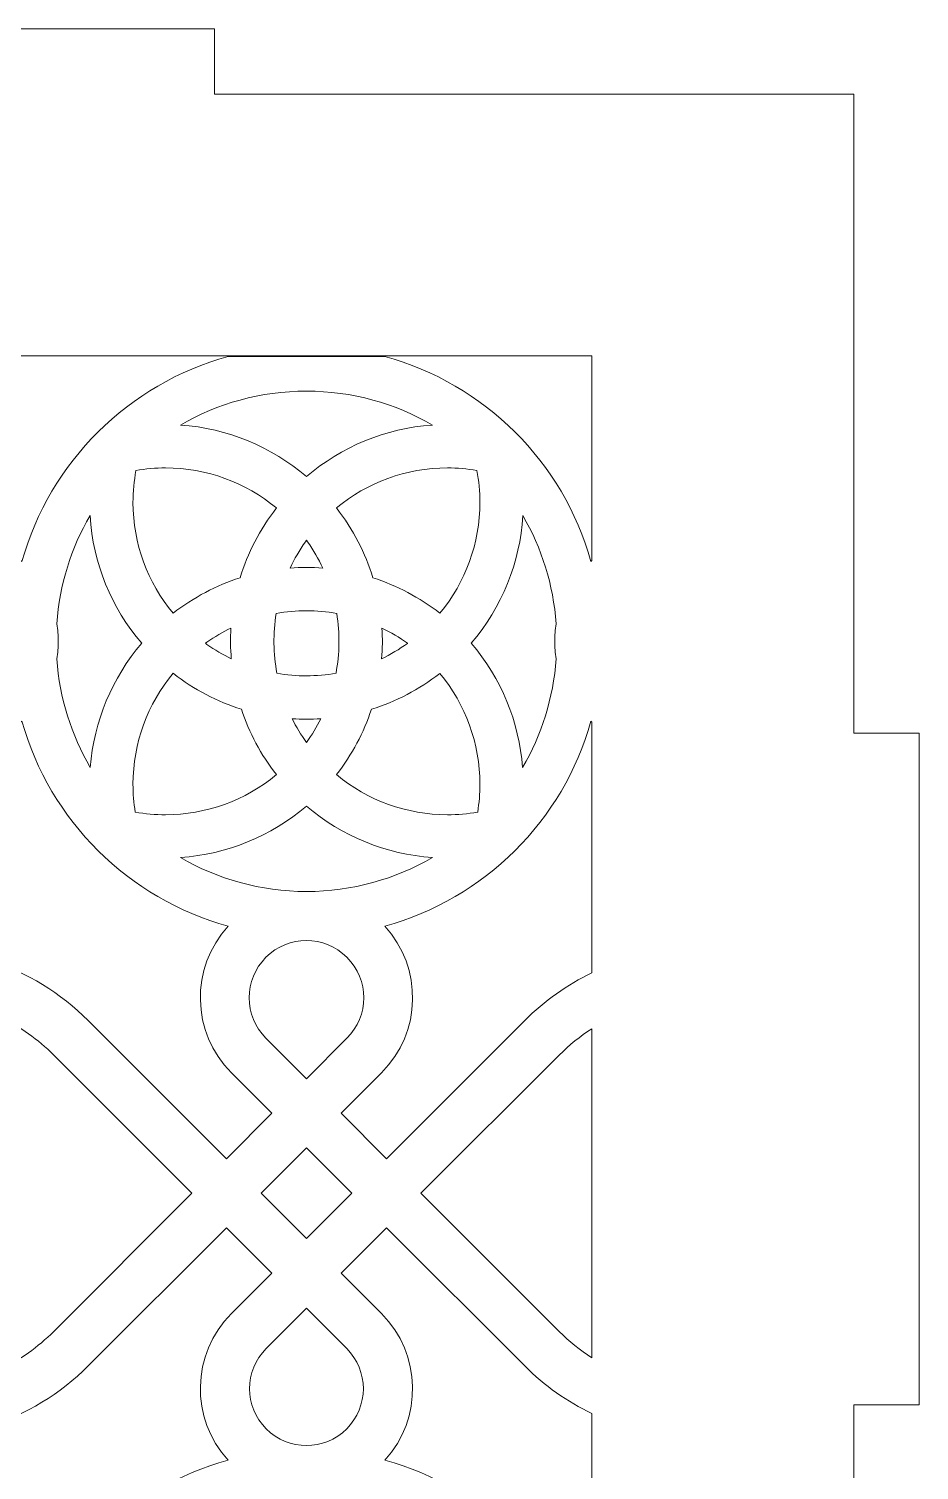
# Model space of a CAD drawing. Header units: millimetres. Extents: x 6 to 316, y -165 to 165.
# Drawn here: x 121.9 to 162.7, y -74.1 to -8 of the extents above; entities that cross this region are included whole.
import ezdxf

# ---------------------------------------------------------------- set-up
doc = ezdxf.new("R2010")
doc.units = ezdxf.units.MM
doc.header["$MEASUREMENT"] = 0
doc.layers.add('Camada 1', color=7, linetype='Continuous')

msp = doc.modelspace()

# ---------------------------------------------------------------- linework, layer by layer
at = {"layer": 'Camada 1', "color": 250, "lineweight": 20}
for points, knots in [([(130.3659, -162), (130.3659, -162), (159.6659, -162), (159.6659, -162), (159.6659, -162), (159.6659, -162), (159.6659, -132.7), (159.6659, -132.7), (159.6659, -132.7), (159.6659, -132.7), (162.6659, -132.7), (162.6659, -132.7), (162.6659, -132.7), (162.6659, -132.7), (162.6659, -101.9), (162.6659, -101.9), (162.6659, -101.9), (162.6659, -101.9), (159.6659, -101.9), (159.6659, -101.9), (159.6659, -101.9), (159.6659, -101.9), (159.6659, -71.1), (159.6659, -71.1), (159.6659, -71.1), (159.6659, -71.1), (162.6659, -71.1), (162.6659, -71.1), (162.6659, -71.1), (162.6659, -71.1), (162.6659, -40.3), (162.6659, -40.3), (162.6659, -40.3), (162.6659, -40.3), (159.6659, -40.3), (159.6659, -40.3), (159.6659, -40.3), (159.6659, -40.3), (159.6659, -11), (159.6659, -11), (159.6659, -11), (159.6659, -11), (130.3659, -11), (130.3659, -11), (130.3659, -11), (130.3659, -11), (130.3659, -8), (130.3659, -8), (130.3659, -8), (130.3659, -8), (99.5659, -8), (99.5659, -8), (99.5659, -8), (99.5659, -8), (99.5659, -11), (99.5659, -11), (99.5659, -11), (99.5659, -11), (68.7659, -11), (68.7659, -11), (68.7659, -11), (68.7659, -11), (68.7659, -8), (68.7659, -8), (68.7659, -8), (68.7659, -8), (37.9659, -8), (37.9659, -8), (37.9659, -8), (37.9659, -8), (37.9659, -11), (37.9659, -11), (37.9659, -11), (37.9659, -11), (8.6659, -11), (8.6659, -11), (8.6659, -11), (8.6659, -11), (8.6659, -40.3), (8.6659, -40.3), (8.6659, -40.3), (8.6659, -40.3), (5.6659, -40.3), (5.6659, -40.3), (5.6659, -40.3), (5.6659, -40.3), (5.6659, -71.1), (5.6659, -71.1), (5.6659, -71.1), (5.6659, -71.1), (8.6659, -71.1), (8.6659, -71.1), (8.6659, -71.1), (8.6659, -71.1), (8.6659, -101.9), (8.6659, -101.9), (8.6659, -101.9), (8.6659, -101.9), (5.6659, -101.9), (5.6659, -101.9), (5.6659, -101.9), (5.6659, -101.9), (5.6659, -132.7), (5.6659, -132.7), (5.6659, -132.7), (5.6659, -132.7), (8.6659, -132.7), (8.6659, -132.7), (8.6659, -132.7), (8.6659, -132.7), (8.6659, -162), (8.6659, -162), (8.6659, -162), (8.6659, -162), (37.9659, -162), (37.9659, -162), (37.9659, -162), (37.9659, -162), (37.9659, -165), (37.9659, -165), (37.9659, -165), (37.9659, -165), (68.7659, -165), (68.7659, -165), (68.7659, -165), (68.7659, -165), (68.7659, -162), (68.7659, -162), (68.7659, -162), (68.7659, -162), (99.5659, -162), (99.5659, -162), (99.5659, -162), (99.5659, -162), (99.5659, -165), (99.5659, -165), (99.5659, -165), (99.5659, -165), (130.3659, -165), (130.3659, -165), (130.3659, -165), (130.3659, -165), (130.3659, -162), (130.3659, -162)], [0, 0, 0, 0, 0.027027, 0.027027, 0.027027, 0.027027, 0.0540541, 0.0540541, 0.0540541, 0.0540541, 0.0810811, 0.0810811, 0.0810811, 0.0810811, 0.1081081, 0.1081081, 0.1081081, 0.1081081, 0.1351351, 0.1351351, 0.1351351, 0.1351351, 0.1621622, 0.1621622, 0.1621622, 0.1621622, 0.1891892, 0.1891892, 0.1891892, 0.1891892, 0.2162162, 0.2162162, 0.2162162, 0.2162162, 0.2432432, 0.2432432, 0.2432432, 0.2432432, 0.2702703, 0.2702703, 0.2702703, 0.2702703, 0.2972973, 0.2972973, 0.2972973, 0.2972973, 0.3243243, 0.3243243, 0.3243243, 0.3243243, 0.3513514, 0.3513514, 0.3513514, 0.3513514, 0.3783784, 0.3783784, 0.3783784, 0.3783784, 0.4054054, 0.4054054, 0.4054054, 0.4054054, 0.4324324, 0.4324324, 0.4324324, 0.4324324, 0.4594595, 0.4594595, 0.4594595, 0.4594595, 0.4864865, 0.4864865, 0.4864865, 0.4864865, 0.5135135, 0.5135135, 0.5135135, 0.5135135, 0.5405405, 0.5405405, 0.5405405, 0.5405405, 0.5675676, 0.5675676, 0.5675676, 0.5675676, 0.5945946, 0.5945946, 0.5945946, 0.5945946, 0.6216216, 0.6216216, 0.6216216, 0.6216216, 0.6486486, 0.6486486, 0.6486486, 0.6486486, 0.6756757, 0.6756757, 0.6756757, 0.6756757, 0.7027027, 0.7027027, 0.7027027, 0.7027027, 0.7297297, 0.7297297, 0.7297297, 0.7297297, 0.7567568, 0.7567568, 0.7567568, 0.7567568, 0.7837838, 0.7837838, 0.7837838, 0.7837838, 0.8108108, 0.8108108, 0.8108108, 0.8108108, 0.8378378, 0.8378378, 0.8378378, 0.8378378, 0.8648649, 0.8648649, 0.8648649, 0.8648649, 0.8918919, 0.8918919, 0.8918919, 0.8918919, 0.9189189, 0.9189189, 0.9189189, 0.9189189, 0.9459459, 0.9459459, 0.9459459, 0.9459459, 1, 1, 1, 1]), ([(20.6659, -23), (20.6659, -23), (147.6659, -23), (147.6659, -23), (147.6659, -23), (147.6659, -23), (147.6659, -32.385), (147.6659, -32.385), (147.6659, -32.385), (147.6659, -32.385), (147.6224, -32.4226), (147.6224, -32.4226), (147.6224, -32.4226), (146.3441, -27.8629), (142.7392, -24.2765), (138.169, -23.0233), (138.169, -23.0233), (138.169, -23.0233), (130.9899, -23.0233), (130.9899, -23.0233), (130.9899, -23.0233), (126.4198, -24.2765), (122.8147, -27.8629), (121.5364, -32.4226), (121.5364, -32.4226), (119.6252, -30.7492), (116.717, -30.8235), (114.8946, -32.646), (114.8946, -32.646), (114.8946, -32.646), (113.0383, -34.5022), (113.0383, -34.5022), (113.0383, -34.5022), (113.0383, -34.5022), (110.957, -32.4208), (110.957, -32.4208), (110.957, -32.4208), (110.957, -32.4208), (117.2944, -26.0833), (117.2944, -26.0833), (117.2944, -26.0833), (118.1937, -25.1841), (118.9243, -24.1477), (119.4658, -23.0233), (119.4658, -23.0233), (119.4658, -23.0233), (116.9018, -23.0233), (116.9018, -23.0233), (116.9018, -23.0233), (116.5605, -23.552), (116.1619, -24.0472), (115.7101, -24.4991), (115.7101, -24.4991), (115.7101, -24.4991), (109.3727, -30.8364), (109.3727, -30.8364), (109.3727, -30.8364), (109.3727, -30.8364), (103.0353, -24.4991), (103.0353, -24.4991), (103.0353, -24.4991), (102.5835, -24.0472), (102.1849, -23.552), (101.8436, -23.0233), (101.8436, -23.0233), (101.8436, -23.0233), (99.2796, -23.0233), (99.2796, -23.0233), (99.2796, -23.0233), (99.8212, -24.1477), (100.5517, -25.1841), (101.451, -26.0833), (101.451, -26.0833), (101.451, -26.0833), (107.7884, -32.4208), (107.7884, -32.4208), (107.7884, -32.4208), (107.7884, -32.4208), (105.707, -34.5022), (105.707, -34.5022), (105.707, -34.5022), (105.707, -34.5022), (103.8509, -32.6461), (103.8509, -32.6461), (103.8509, -32.6461), (102.0284, -30.8235), (99.1202, -30.7492), (97.2089, -32.4227), (97.2089, -32.4227), (95.9307, -27.8629), (92.3256, -24.2765), (87.7554, -23.0233), (87.7554, -23.0233), (87.7554, -23.0233), (80.5764, -23.0233), (80.5764, -23.0233), (80.5764, -23.0233), (76.0062, -24.2765), (72.4011, -27.8629), (71.1229, -32.4227), (71.1229, -32.4227), (69.2116, -30.7492), (66.3034, -30.8235), (64.4809, -32.6461), (64.4809, -32.6461), (64.4809, -32.6461), (62.6248, -34.5022), (62.6248, -34.5022), (62.6248, -34.5022), (62.6248, -34.5022), (60.5434, -32.4208), (60.5434, -32.4208), (60.5434, -32.4208), (60.5434, -32.4208), (66.8808, -26.0833), (66.8808, -26.0833), (66.8808, -26.0833), (67.7801, -25.1841), (68.5106, -24.1477), (69.0522, -23.0233), (69.0522, -23.0233), (69.0522, -23.0233), (66.4882, -23.0233), (66.4882, -23.0233), (66.4882, -23.0233), (66.1469, -23.552), (65.7483, -24.0472), (65.2965, -24.4991), (65.2965, -24.4991), (65.2965, -24.4991), (58.9591, -30.8364), (58.9591, -30.8364), (58.9591, -30.8364), (58.9591, -30.8364), (52.6217, -24.4991), (52.6217, -24.4991), (52.6217, -24.4991), (52.1699, -24.0472), (51.7713, -23.552), (51.43, -23.0233), (51.43, -23.0233), (51.43, -23.0233), (48.866, -23.0233), (48.866, -23.0233), (48.866, -23.0233), (49.4075, -24.1477), (50.1381, -25.1841), (51.0374, -26.0833), (51.0374, -26.0833), (51.0374, -26.0833), (57.3748, -32.4208), (57.3748, -32.4208), (57.3748, -32.4208), (57.3748, -32.4208), (55.2935, -34.5022), (55.2935, -34.5022), (55.2935, -34.5022), (55.2935, -34.5022), (53.4372, -32.646), (53.4372, -32.646), (53.4372, -32.646), (51.6148, -30.8235), (48.7066, -30.7492), (46.7954, -32.4226), (46.7954, -32.4226), (45.5171, -27.8629), (41.912, -24.2765), (37.3419, -23.0233), (37.3419, -23.0233), (37.3419, -23.0233), (30.1628, -23.0233), (30.1628, -23.0233), (30.1628, -23.0233), (25.5926, -24.2765), (21.9877, -27.8629), (20.7094, -32.4226), (20.7094, -32.4226), (20.7094, -32.4226), (20.6659, -32.385), (20.6659, -32.385), (20.6659, -32.385), (20.6659, -32.385), (20.6659, -23), (20.6659, -23)], [0, 0, 0, 0, 0.0212766, 0.0212766, 0.0212766, 0.0212766, 0.0425532, 0.0425532, 0.0425532, 0.0425532, 0.0638298, 0.0638298, 0.0638298, 0.0638298, 0.0851064, 0.0851064, 0.0851064, 0.0851064, 0.106383, 0.106383, 0.106383, 0.106383, 0.1276596, 0.1276596, 0.1276596, 0.1276596, 0.1489362, 0.1489362, 0.1489362, 0.1489362, 0.1702128, 0.1702128, 0.1702128, 0.1702128, 0.1914894, 0.1914894, 0.1914894, 0.1914894, 0.212766, 0.212766, 0.212766, 0.212766, 0.2340426, 0.2340426, 0.2340426, 0.2340426, 0.2553191, 0.2553191, 0.2553191, 0.2553191, 0.2765957, 0.2765957, 0.2765957, 0.2765957, 0.2978723, 0.2978723, 0.2978723, 0.2978723, 0.3191489, 0.3191489, 0.3191489, 0.3191489, 0.3404255, 0.3404255, 0.3404255, 0.3404255, 0.3617021, 0.3617021, 0.3617021, 0.3617021, 0.3829787, 0.3829787, 0.3829787, 0.3829787, 0.4042553, 0.4042553, 0.4042553, 0.4042553, 0.4255319, 0.4255319, 0.4255319, 0.4255319, 0.4468085, 0.4468085, 0.4468085, 0.4468085, 0.4680851, 0.4680851, 0.4680851, 0.4680851, 0.4893617, 0.4893617, 0.4893617, 0.4893617, 0.5106383, 0.5106383, 0.5106383, 0.5106383, 0.5319149, 0.5319149, 0.5319149, 0.5319149, 0.5531915, 0.5531915, 0.5531915, 0.5531915, 0.5744681, 0.5744681, 0.5744681, 0.5744681, 0.5957447, 0.5957447, 0.5957447, 0.5957447, 0.6170213, 0.6170213, 0.6170213, 0.6170213, 0.6382979, 0.6382979, 0.6382979, 0.6382979, 0.6595745, 0.6595745, 0.6595745, 0.6595745, 0.6808511, 0.6808511, 0.6808511, 0.6808511, 0.7021277, 0.7021277, 0.7021277, 0.7021277, 0.7234043, 0.7234043, 0.7234043, 0.7234043, 0.7446809, 0.7446809, 0.7446809, 0.7446809, 0.7659574, 0.7659574, 0.7659574, 0.7659574, 0.787234, 0.787234, 0.787234, 0.787234, 0.8085106, 0.8085106, 0.8085106, 0.8085106, 0.8297872, 0.8297872, 0.8297872, 0.8297872, 0.8510638, 0.8510638, 0.8510638, 0.8510638, 0.8723404, 0.8723404, 0.8723404, 0.8723404, 0.893617, 0.893617, 0.893617, 0.893617, 0.9148936, 0.9148936, 0.9148936, 0.9148936, 0.9361702, 0.9361702, 0.9361702, 0.9361702, 0.9574468, 0.9574468, 0.9574468, 0.9574468, 1, 1, 1, 1]), ([(134.5795, -24.6135), (136.6847, -24.6135), (138.6572, -25.1808), (140.3528, -26.1705), (140.3528, -26.1705), (138.1965, -26.3196), (136.1792, -27.1651), (134.5795, -28.533), (134.5795, -28.533), (132.9796, -27.1651), (130.9623, -26.3196), (128.806, -26.1705), (128.806, -26.1705), (130.5018, -25.1809), (132.4743, -24.6135), (134.5795, -24.6135)], [0, 0, 0, 0, 0.2, 0.2, 0.2, 0.2, 0.4, 0.4, 0.4, 0.4, 0.6, 0.6, 0.6, 0.6, 1, 1, 1, 1]), ([(128.1186, -28.1348), (130.0094, -28.1348), (131.7993, -28.8056), (133.2031, -29.9728), (133.2031, -29.9728), (132.4349, -30.9576), (131.8808, -32.0442), (131.5348, -33.1752), (131.5348, -33.1752), (130.4517, -33.5233), (129.4117, -34.0636), (128.4657, -34.8017), (128.4657, -34.8017), (127.2983, -33.3978), (126.6277, -31.6078), (126.6277, -29.7172), (126.6277, -29.7172), (126.6277, -29.2217), (126.6739, -28.7311), (126.7639, -28.251), (126.7639, -28.251), (127.2085, -28.1741), (127.6615, -28.1348), (128.1186, -28.1348)], [0, 0, 0, 0, 0.1428571, 0.1428571, 0.1428571, 0.1428571, 0.2857143, 0.2857143, 0.2857143, 0.2857143, 0.4285714, 0.4285714, 0.4285714, 0.4285714, 0.5714286, 0.5714286, 0.5714286, 0.5714286, 0.7142857, 0.7142857, 0.7142857, 0.7142857, 1, 1, 1, 1]), ([(135.9557, -29.9728), (137.3596, -28.8056), (139.1496, -28.1348), (141.0402, -28.1348), (141.0402, -28.1348), (141.4974, -28.1348), (141.9504, -28.1742), (142.3949, -28.251), (142.3949, -28.251), (142.485, -28.7311), (142.5311, -29.2217), (142.5311, -29.7172), (142.5311, -29.7172), (142.5311, -31.574), (141.8812, -33.3726), (140.6941, -34.8006), (140.6941, -34.8006), (139.7595, -34.07), (138.7182, -33.5269), (137.6244, -33.1758), (137.6244, -33.1758), (137.2783, -32.0446), (136.7241, -30.9578), (135.9557, -29.9728)], [0, 0, 0, 0, 0.1428571, 0.1428571, 0.1428571, 0.1428571, 0.2857143, 0.2857143, 0.2857143, 0.2857143, 0.4285714, 0.4285714, 0.4285714, 0.4285714, 0.5714286, 0.5714286, 0.5714286, 0.5714286, 0.7142857, 0.7142857, 0.7142857, 0.7142857, 1, 1, 1, 1]), ([(127.0259, -36.1779), (125.6754, -37.7573), (124.8341, -39.7436), (124.6696, -41.8688), (124.6696, -41.8688), (123.8034, -40.3877), (123.2594, -38.6951), (123.1347, -36.887), (123.1347, -36.887), (123.1787, -36.6222), (123.2007, -36.3543), (123.2007, -36.0865), (123.2007, -36.0865), (123.2007, -35.8186), (123.1787, -35.5507), (123.1347, -35.2859), (123.1347, -35.2859), (123.2588, -33.4856), (123.7987, -31.8), (124.6583, -30.3234), (124.6583, -30.3234), (124.7914, -32.5102), (125.6408, -34.5582), (127.0259, -36.1779)], [0, 0, 0, 0, 0.1428571, 0.1428571, 0.1428571, 0.1428571, 0.2857143, 0.2857143, 0.2857143, 0.2857143, 0.4285714, 0.4285714, 0.4285714, 0.4285714, 0.5714286, 0.5714286, 0.5714286, 0.5714286, 0.7142857, 0.7142857, 0.7142857, 0.7142857, 1, 1, 1, 1]), ([(142.1329, -36.1779), (143.5412, -34.5315), (144.3693, -32.4748), (144.5006, -30.3232), (144.5006, -30.3232), (145.36, -31.7998), (145.9, -33.4853), (146.0241, -35.2856), (146.0241, -35.2856), (145.9802, -35.5506), (145.9582, -35.8185), (145.9582, -36.0865), (145.9582, -36.0865), (145.9582, -36.3545), (145.9802, -36.6224), (146.0241, -36.8874), (146.0241, -36.8874), (145.8994, -38.6954), (145.3553, -40.3879), (144.4892, -41.869), (144.4892, -41.869), (144.3268, -39.7769), (143.5054, -37.7826), (142.1329, -36.1779)], [0, 0, 0, 0, 0.1428571, 0.1428571, 0.1428571, 0.1428571, 0.2857143, 0.2857143, 0.2857143, 0.2857143, 0.4285714, 0.4285714, 0.4285714, 0.4285714, 0.5714286, 0.5714286, 0.5714286, 0.5714286, 0.7142857, 0.7142857, 0.7142857, 0.7142857, 1, 1, 1, 1]), ([(134.6293, -31.5213), (134.9011, -31.9085), (135.1332, -32.3124), (135.3273, -32.7277), (135.3273, -32.7277), (134.8303, -32.69), (134.3305, -32.6894), (133.8321, -32.7268), (133.8321, -32.7268), (134.026, -32.3118), (134.2579, -31.9081), (134.5296, -31.5213), (134.5296, -31.5213), (134.5296, -31.5213), (134.5795, -31.4536), (134.5795, -31.4536), (134.5795, -31.4536), (134.5795, -31.4536), (134.6293, -31.5213), (134.6293, -31.5213)], [0, 0, 0, 0, 0.1666667, 0.1666667, 0.1666667, 0.1666667, 0.3333333, 0.3333333, 0.3333333, 0.3333333, 0.5, 0.5, 0.5, 0.5, 0.6666667, 0.6666667, 0.6666667, 0.6666667, 1, 1, 1, 1]), ([(135.9685, -34.8096), (136.1163, -35.7225), (136.1028, -36.6512), (135.934, -37.5523), (135.934, -37.5523), (135.0423, -37.7062), (134.1254, -37.7087), (133.2252, -37.5537), (133.2252, -37.5537), (133.0561, -36.6517), (133.0424, -35.7219), (133.1906, -34.8081), (133.1906, -34.8081), (134.1135, -34.6449), (135.0546, -34.6476), (135.9685, -34.8096)], [0, 0, 0, 0, 0.2, 0.2, 0.2, 0.2, 0.4, 0.4, 0.4, 0.4, 0.6, 0.6, 0.6, 0.6, 1, 1, 1, 1]), ([(130.0141, -36.1281), (130.37, -35.8785), (130.7392, -35.6622), (131.1189, -35.4783), (131.1189, -35.4783), (131.0905, -35.9471), (131.0954, -36.417), (131.1329, -36.8843), (131.1329, -36.8843), (130.7484, -36.6989), (130.3742, -36.4805), (130.0141, -36.2279), (130.0141, -36.2279), (130.0141, -36.2279), (129.9464, -36.1779), (129.9464, -36.1779), (129.9464, -36.1779), (129.9464, -36.1779), (130.0141, -36.1281), (130.0141, -36.1281)], [0, 0, 0, 0, 0.1666667, 0.1666667, 0.1666667, 0.1666667, 0.3333333, 0.3333333, 0.3333333, 0.3333333, 0.5, 0.5, 0.5, 0.5, 0.6666667, 0.6666667, 0.6666667, 0.6666667, 1, 1, 1, 1]), ([(138.04, -35.478), (138.4473, -35.6746), (138.8403, -35.907), (139.2137, -36.1748), (139.2137, -36.1748), (139.2137, -36.1748), (139.2096, -36.1779), (139.2096, -36.1779), (139.2096, -36.1779), (139.2096, -36.1779), (139.2137, -36.181), (139.2137, -36.181), (139.2137, -36.181), (138.8361, -36.452), (138.4384, -36.687), (138.0258, -36.8847), (138.0258, -36.8847), (138.0635, -36.4173), (138.0684, -35.9471), (138.04, -35.478)], [0, 0, 0, 0, 0.1666667, 0.1666667, 0.1666667, 0.1666667, 0.3333333, 0.3333333, 0.3333333, 0.3333333, 0.5, 0.5, 0.5, 0.5, 0.6666667, 0.6666667, 0.6666667, 0.6666667, 1, 1, 1, 1]), ([(121.5364, -39.7503), (122.8148, -44.3099), (126.4197, -47.8965), (130.9899, -49.1496), (130.9899, -49.1496), (129.2404, -51.0588), (129.2899, -54.0254), (131.139, -55.8745), (131.139, -55.8745), (131.139, -55.8745), (132.9952, -57.7306), (132.9952, -57.7306), (132.9952, -57.7306), (132.9952, -57.7306), (130.9138, -59.812), (130.9138, -59.812), (130.9138, -59.812), (130.9138, -59.812), (124.5763, -53.4747), (124.5763, -53.4747), (124.5763, -53.4747), (123.3065, -52.2047), (121.7631, -51.2713), (120.0847, -50.7315), (120.0847, -50.7315), (119.5531, -48.995), (118.6021, -47.3973), (117.2944, -46.0896), (117.2944, -46.0896), (117.2944, -46.0896), (110.957, -39.7521), (110.957, -39.7521), (110.957, -39.7521), (110.957, -39.7521), (113.0383, -37.6707), (113.0383, -37.6707), (113.0383, -37.6707), (113.0383, -37.6707), (114.8946, -39.527), (114.8946, -39.527), (114.8946, -39.527), (116.717, -41.3494), (119.6252, -41.4237), (121.5364, -39.7503)], [0, 0, 0, 0, 0.0833333, 0.0833333, 0.0833333, 0.0833333, 0.1666667, 0.1666667, 0.1666667, 0.1666667, 0.25, 0.25, 0.25, 0.25, 0.3333333, 0.3333333, 0.3333333, 0.3333333, 0.4166667, 0.4166667, 0.4166667, 0.4166667, 0.5, 0.5, 0.5, 0.5, 0.5833333, 0.5833333, 0.5833333, 0.5833333, 0.6666667, 0.6666667, 0.6666667, 0.6666667, 0.75, 0.75, 0.75, 0.75, 0.8333333, 0.8333333, 0.8333333, 0.8333333, 1, 1, 1, 1]), ([(128.4657, -37.5542), (129.4309, -38.3073), (130.4938, -38.8548), (131.6004, -39.202), (131.6004, -39.202), (131.9519, -40.2701), (132.4872, -41.2867), (133.202, -42.2012), (133.202, -42.2012), (131.774, -43.3882), (129.9755, -44.0382), (128.1186, -44.0382), (128.1186, -44.0382), (127.6502, -44.0382), (127.186, -43.9969), (126.7309, -43.9162), (126.7309, -43.9162), (126.6626, -43.4965), (126.6277, -43.0694), (126.6277, -42.6388), (126.6277, -42.6388), (126.6277, -40.7481), (127.2983, -38.9581), (128.4657, -37.5542)], [0, 0, 0, 0, 0.1428571, 0.1428571, 0.1428571, 0.1428571, 0.2857143, 0.2857143, 0.2857143, 0.2857143, 0.4285714, 0.4285714, 0.4285714, 0.4285714, 0.5714286, 0.5714286, 0.5714286, 0.5714286, 0.7142857, 0.7142857, 0.7142857, 0.7142857, 1, 1, 1, 1]), ([(135.957, -42.2012), (136.672, -41.2862), (137.2074, -40.2691), (137.559, -39.2004), (137.559, -39.2004), (138.6766, -38.8501), (139.7409, -38.3004), (140.6941, -37.5554), (140.6941, -37.5554), (141.8812, -38.9835), (142.5311, -40.7818), (142.5311, -42.6388), (142.5311, -42.6388), (142.5311, -43.0694), (142.4963, -43.4965), (142.428, -43.9162), (142.428, -43.9162), (141.9729, -43.9969), (141.5087, -44.0382), (141.0402, -44.0382), (141.0402, -44.0382), (139.1833, -44.0382), (137.3849, -43.3882), (135.957, -42.2012)], [0, 0, 0, 0, 0.1428571, 0.1428571, 0.1428571, 0.1428571, 0.2857143, 0.2857143, 0.2857143, 0.2857143, 0.4285714, 0.4285714, 0.4285714, 0.4285714, 0.5714286, 0.5714286, 0.5714286, 0.5714286, 0.7142857, 0.7142857, 0.7142857, 0.7142857, 1, 1, 1, 1]), ([(133.9227, -39.6353), (134.3606, -39.664), (134.7994, -39.6641), (135.2363, -39.6352), (135.2363, -39.6352), (135.049, -40.0112), (134.831, -40.3744), (134.5825, -40.7207), (134.5825, -40.7207), (134.5825, -40.7207), (134.5795, -40.7168), (134.5795, -40.7168), (134.5795, -40.7168), (134.5795, -40.7168), (134.5764, -40.7207), (134.5764, -40.7207), (134.5764, -40.7207), (134.3279, -40.3744), (134.1099, -40.0112), (133.9227, -39.6353)], [0, 0, 0, 0, 0.1666667, 0.1666667, 0.1666667, 0.1666667, 0.3333333, 0.3333333, 0.3333333, 0.3333333, 0.5, 0.5, 0.5, 0.5, 0.6666667, 0.6666667, 0.6666667, 0.6666667, 1, 1, 1, 1]), ([(138.169, -49.1496), (142.7392, -47.8965), (146.3441, -44.3101), (147.6224, -39.7503), (147.6224, -39.7503), (147.6224, -39.7503), (147.6659, -39.788), (147.6659, -39.788), (147.6659, -39.788), (147.6659, -39.788), (147.6659, -51.2921), (147.6659, -51.2921), (147.6659, -51.2921), (146.5326, -51.8347), (145.488, -52.5692), (144.5826, -53.4747), (144.5826, -53.4747), (144.5826, -53.4747), (138.2451, -59.812), (138.2451, -59.812), (138.2451, -59.812), (138.2451, -59.812), (136.1637, -57.7306), (136.1637, -57.7306), (136.1637, -57.7306), (136.1637, -57.7306), (138.0198, -55.8745), (138.0198, -55.8745), (138.0198, -55.8745), (139.869, -54.0254), (139.9185, -51.0588), (138.169, -49.1496)], [0, 0, 0, 0, 0.1111111, 0.1111111, 0.1111111, 0.1111111, 0.2222222, 0.2222222, 0.2222222, 0.2222222, 0.3333333, 0.3333333, 0.3333333, 0.3333333, 0.4444444, 0.4444444, 0.4444444, 0.4444444, 0.5555556, 0.5555556, 0.5555556, 0.5555556, 0.6666667, 0.6666667, 0.6666667, 0.6666667, 0.7777778, 0.7777778, 0.7777778, 0.7777778, 1, 1, 1, 1]), ([(128.806, -46.0023), (130.928, -45.8553), (132.9538, -45.0305), (134.5795, -43.64), (134.5795, -43.64), (136.205, -45.0305), (138.2309, -45.8553), (140.3529, -46.0023), (140.3529, -46.0023), (138.657, -46.992), (136.6847, -47.5595), (134.5795, -47.5595), (134.5795, -47.5595), (132.4743, -47.5595), (130.5019, -46.992), (128.806, -46.0023)], [0, 0, 0, 0, 0.2, 0.2, 0.2, 0.2, 0.4, 0.4, 0.4, 0.4, 0.6, 0.6, 0.6, 0.6, 1, 1, 1, 1]), ([(134.5795, -49.809), (135.2512, -49.8089), (135.9231, -50.0652), (136.4357, -50.5777), (136.4357, -50.5777), (137.4606, -51.6029), (137.4606, -53.265), (136.4357, -54.2902), (136.4357, -54.2902), (136.4357, -54.2902), (134.5795, -56.1462), (134.5795, -56.1462), (134.5795, -56.1462), (134.5795, -56.1462), (132.7232, -54.2902), (132.7232, -54.2902), (132.7232, -54.2902), (131.6982, -53.265), (131.6982, -51.6029), (132.7232, -50.5777), (132.7232, -50.5777), (133.2358, -50.0652), (133.9076, -49.8089), (134.5795, -49.809)], [0, 0, 0, 0, 0.1428571, 0.1428571, 0.1428571, 0.1428571, 0.2857143, 0.2857143, 0.2857143, 0.2857143, 0.4285714, 0.4285714, 0.4285714, 0.4285714, 0.5714286, 0.5714286, 0.5714286, 0.5714286, 0.7142857, 0.7142857, 0.7142857, 0.7142857, 1, 1, 1, 1]), ([(120.5548, -53.3272), (121.4501, -53.76), (122.2755, -54.3425), (122.9921, -55.0589), (122.9921, -55.0589), (122.9921, -55.0589), (129.3294, -61.3964), (129.3294, -61.3964), (129.3294, -61.3964), (129.3294, -61.3964), (122.9921, -67.7337), (122.9921, -67.7337), (122.9921, -67.7337), (122.2714, -68.4543), (121.4407, -69.0393), (120.5396, -69.4728), (120.5396, -69.4728), (120.5635, -69.1752), (120.5757, -68.8758), (120.5757, -68.5752), (120.5757, -68.5752), (120.5757, -65.8555), (119.591, -63.2867), (117.8863, -61.2933), (117.8863, -61.2933), (119.591, -59.2998), (120.5757, -56.731), (120.5757, -54.0113), (120.5757, -54.0113), (120.5757, -53.7824), (120.5687, -53.5544), (120.5548, -53.3272)], [0, 0, 0, 0, 0.1111111, 0.1111111, 0.1111111, 0.1111111, 0.2222222, 0.2222222, 0.2222222, 0.2222222, 0.3333333, 0.3333333, 0.3333333, 0.3333333, 0.4444444, 0.4444444, 0.4444444, 0.4444444, 0.5555556, 0.5555556, 0.5555556, 0.5555556, 0.6666667, 0.6666667, 0.6666667, 0.6666667, 0.7777778, 0.7777778, 0.7777778, 0.7777778, 1, 1, 1, 1]), ([(139.8295, -61.3964), (139.8295, -61.3964), (146.1669, -55.0589), (146.1669, -55.0589), (146.1669, -55.0589), (146.6253, -54.6004), (147.1285, -54.1969), (147.6659, -53.8523), (147.6659, -53.8523), (147.6659, -53.8523), (147.6659, -68.9404), (147.6659, -68.9404), (147.6659, -68.9404), (147.1285, -68.5958), (146.6254, -68.1922), (146.1669, -67.7337), (146.1669, -67.7337), (146.1669, -67.7337), (139.8295, -61.3964), (139.8295, -61.3964)], [0, 0, 0, 0, 0.1666667, 0.1666667, 0.1666667, 0.1666667, 0.3333333, 0.3333333, 0.3333333, 0.3333333, 0.5, 0.5, 0.5, 0.5, 0.6666667, 0.6666667, 0.6666667, 0.6666667, 1, 1, 1, 1]), ([(132.4981, -61.3964), (132.4981, -61.3964), (134.5795, -59.315), (134.5795, -59.315), (134.5795, -59.315), (134.5795, -59.315), (136.6609, -61.3964), (136.6609, -61.3964), (136.6609, -61.3964), (136.6609, -61.3964), (134.5795, -63.4777), (134.5795, -63.4777), (134.5795, -63.4777), (134.5795, -63.4777), (132.4981, -61.3964), (132.4981, -61.3964)], [0, 0, 0, 0, 0.2, 0.2, 0.2, 0.2, 0.4, 0.4, 0.4, 0.4, 0.6, 0.6, 0.6, 0.6, 1, 1, 1, 1]), ([(110.957, -82.8344), (110.957, -82.8344), (117.2944, -76.4968), (117.2944, -76.4968), (117.2944, -76.4968), (118.5443, -75.247), (119.4683, -73.7322), (120.0119, -72.0843), (120.0119, -72.0843), (121.7184, -71.5483), (123.2881, -70.6063), (124.5763, -69.318), (124.5763, -69.318), (124.5763, -69.318), (130.9138, -62.9807), (130.9138, -62.9807), (130.9138, -62.9807), (130.9138, -62.9807), (132.9952, -65.062), (132.9952, -65.062), (132.9952, -65.062), (132.9952, -65.062), (131.1389, -66.9182), (131.1389, -66.9182), (131.1389, -66.9182), (129.2922, -68.7649), (129.2405, -71.7265), (130.9833, -73.6358), (130.9833, -73.6358), (126.469, -74.8762), (122.8975, -78.3936), (121.582, -82.8763), (121.582, -82.8763), (119.6717, -81.1615), (116.7315, -81.2225), (114.8946, -83.0595), (114.8946, -83.0595), (114.8946, -83.0595), (113.0383, -84.9158), (113.0383, -84.9158), (113.0383, -84.9158), (113.0383, -84.9158), (110.957, -82.8344), (110.957, -82.8344)], [0, 0, 0, 0, 0.0833333, 0.0833333, 0.0833333, 0.0833333, 0.1666667, 0.1666667, 0.1666667, 0.1666667, 0.25, 0.25, 0.25, 0.25, 0.3333333, 0.3333333, 0.3333333, 0.3333333, 0.4166667, 0.4166667, 0.4166667, 0.4166667, 0.5, 0.5, 0.5, 0.5, 0.5833333, 0.5833333, 0.5833333, 0.5833333, 0.6666667, 0.6666667, 0.6666667, 0.6666667, 0.75, 0.75, 0.75, 0.75, 0.8333333, 0.8333333, 0.8333333, 0.8333333, 1, 1, 1, 1]), ([(138.2451, -62.9807), (138.2451, -62.9807), (144.5826, -69.318), (144.5826, -69.318), (144.5826, -69.318), (145.488, -70.2235), (146.5326, -70.958), (147.6659, -71.5006), (147.6659, -71.5006), (147.6659, -71.5006), (147.6659, -82.7983), (147.6659, -82.7983), (147.6659, -82.7983), (147.6659, -82.7983), (147.5769, -82.8763), (147.5769, -82.8763), (147.5769, -82.8763), (146.2611, -78.3938), (142.6901, -74.876), (138.1756, -73.6358), (138.1756, -73.6358), (139.9184, -71.7265), (139.8667, -68.7649), (138.0199, -66.9182), (138.0199, -66.9182), (138.0199, -66.9182), (136.1637, -65.062), (136.1637, -65.062), (136.1637, -65.062), (136.1637, -65.062), (138.2451, -62.9807), (138.2451, -62.9807)], [0, 0, 0, 0, 0.1111111, 0.1111111, 0.1111111, 0.1111111, 0.2222222, 0.2222222, 0.2222222, 0.2222222, 0.3333333, 0.3333333, 0.3333333, 0.3333333, 0.4444444, 0.4444444, 0.4444444, 0.4444444, 0.5555556, 0.5555556, 0.5555556, 0.5555556, 0.6666667, 0.6666667, 0.6666667, 0.6666667, 0.7777778, 0.7777778, 0.7777778, 0.7777778, 1, 1, 1, 1]), ([(136.4232, -68.5149), (137.4413, -69.5332), (137.4413, -71.1842), (136.4232, -72.2024), (136.4232, -72.2024), (135.9141, -72.7116), (135.2467, -72.9661), (134.5795, -72.9661), (134.5795, -72.9661), (133.9121, -72.9661), (133.2448, -72.7116), (132.7357, -72.2024), (132.7357, -72.2024), (131.7175, -71.1842), (131.7175, -69.5332), (132.7357, -68.5149), (132.7357, -68.5149), (132.7357, -68.5149), (134.5795, -66.6713), (134.5795, -66.6713), (134.5795, -66.6713), (134.5795, -66.6713), (136.4232, -68.5149), (136.4232, -68.5149)], [0, 0, 0, 0, 0.1428571, 0.1428571, 0.1428571, 0.1428571, 0.2857143, 0.2857143, 0.2857143, 0.2857143, 0.4285714, 0.4285714, 0.4285714, 0.4285714, 0.5714286, 0.5714286, 0.5714286, 0.5714286, 0.7142857, 0.7142857, 0.7142857, 0.7142857, 1, 1, 1, 1])]:
    msp.add_open_spline(points, degree=3, knots=knots, dxfattribs=at)

doc.saveas('drawing.dxf')
